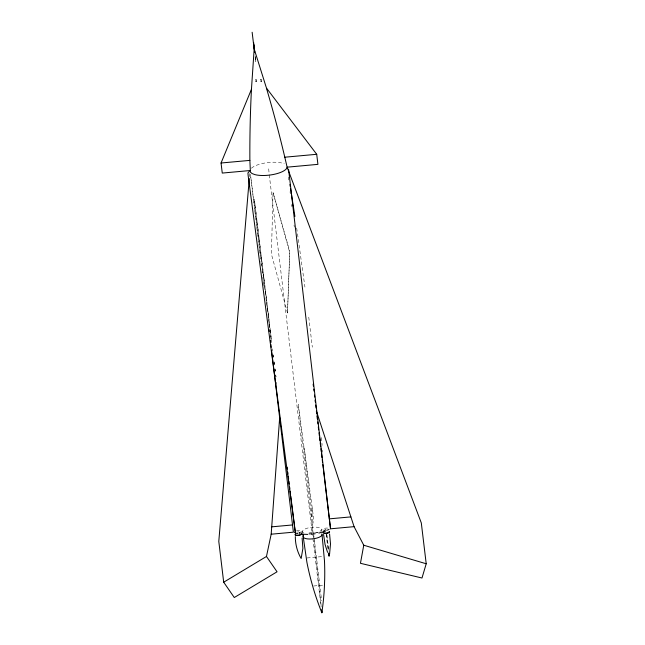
<?xml version="1.0" encoding="UTF-8"?>
<svg xmlns="http://www.w3.org/2000/svg" width="645" height="645" viewBox="0 0 645 645"><rect width="100%" height="100%" fill="white"/><g stroke="black" fill="none" stroke-linecap="round" stroke-linejoin="round"><path stroke-width="0.48" stroke-dasharray="3.23 2.42" d="M287.501 312.97L289.718 252.526L273.012 192.347L271.424 254.203L287.501 312.97L289.766 251.365L273.012 192.347M249.47 176.561L249.72 173.553M311.221 517.016L312.39 507.905M311.962 530.488L313.583 517.846L298.24 404.318L313.672 537.89M324.064 530.537L325.677 529.247M297.248 532.109L298.425 531.851L300.207 532.851M255.315 79.907L256.339 79.674L256.25 81.464A3.281 1.105 -6.8 0 1 255.855 81.552L255.654 79.867A3.281 1.105 -6.8 0 0 256.049 79.778L256.347 79.682M255.517 81.601L256.541 81.367M260.556 79.319L260.782 79.287A2.983 1.008 -6.8 0 1 261.128 79.303L261.33 81.415A2.983 1.008 -6.8 0 1 260.983 81.391L260.733 79.335A2.983 1.008 -6.8 0 0 261.08 79.351L261.378 79.343M260.749 81.367L261.031 81.343A2.983 1.008 -6.8 0 1 261.378 81.359L261.604 81.383M268.707 168.837L269.142 173.852M307.028 557.965L323.314 556.482M313.655 585.999L323.492 585.104M255.759 61.759L255.396 56.889M313.002 532.351L313.672 534.931M296.676 228.04L297.377 232.877M297.514 233.845L304.94 287.098M273.278 355.5L273.52 357.443M274.133 362.313L274.375 364.264M274.98 369.133L275.221 371.077M275.713 374.971L275.955 376.922M269.126 323.33L250.478 174.537L260.894 261.499M269.247 324.33L271.126 339.31M274.883 369.271L275.133 371.27M276.512 382.251L276.761 384.251M271.222 338.947L254.332 198.918L271.948 343.858M272.553 348.856L272.795 350.856M273.286 354.855L273.528 356.854M274.133 361.853L274.496 364.852M274.988 368.851L275.23 370.851M275.713 374.85L275.955 376.849M288.291 176.996L288.646 179.947M290.065 191.75L290.298 193.718M291.596 204.538L291.83 206.505M294.056 225.041L294.297 227.032M326.572 534.165L328.595 550.999M326.152 534.181L327.934 549.04M321.428 529.626L321.637 531.343M260.782 79.287L261.031 81.343M312.994 522.402L304.319 447.832M314.05 537.438L313.809 535.463L312.583 535.632L312.817 537.591M314.171 538.43L321.645 600.721M255.17 56.075L255.896 61.718M255.146 56.905L255.807 61.727M269.263 174.851L312.478 534.778M312.93 538.575L321.137 606.921M255.88 79.754L256.081 81.439M302.497 531.351L302.699 533.068M301.223 531.464L301.521 533.979M261.015 262.499L261.491 266.482M262.088 271.456L262.33 273.448M262.805 277.431L263.168 280.414M263.402 282.389L263.878 286.307M308.762 317.147L312.325 347.22M313.986 540.51L314.558 545.339A308.165 24.599 84.8 0 1 321.154 605.881M321.476 437.568L322.129 445.348M322.54 450.21L322.702 452.161M299.111 533.254A2.878 0.976 -6.8 0 1 299.788 533.294M325.556 529.231A3.596 0.726 87.4 0 1 325.709 529.198M326.95 535.116A62.718 5.007 84.8 0 1 328.708 550.975M308.955 533.02A9.538 3.217 -6.8 0 1 317.679 532.359M251.373 168.24A18.705 6.313 -6.8 0 1 266.933 162.693A18.705 6.313 -6.8 0 1 284.227 163.782M303.553 532.875A9.538 3.217 -6.8 0 1 312.382 527.207A9.538 3.217 -6.8 0 1 319.952 531.383M318.356 532.198A9.538 3.217 -6.8 0 1 316.332 532.899M296.434 530.932A3.298 1.113 -6.8 0 1 300.852 530.94A3.298 1.113 -6.8 0 1 299.457 532.601M325.83 530.351A3.298 1.113 -6.8 0 1 322.855 529.206A3.298 1.113 -6.8 0 1 327.741 528.078M299.24 533.109A3.298 1.113 -6.8 0 1 300.014 533.149"/><path stroke-width="0.97" d="M316.631 413.018L316.389 411.034L354.073 526.659L363.756 545.227L360.45 563.303L421.991 578.017L426.208 563.77L421.306 522.95L287.114 167.168L284.8 157.211A1436.278 1347.074 7.3 0 0 266.385 87.97L316.711 154.3L317.921 164.362L287.114 167.168A18.705 6.313 -6.8 0 1 274.883 174.158A18.705 6.313 -6.8 0 1 254.831 174.602L252.05 173.537L250.397 172.151L249.873 160.387A1436.278 1347.074 7.3 0 1 251.445 89.324L254.219 48.141M249.301 178.56L218.792 541.389L223.694 582.209L234.28 597.528L277.052 571.793L266.466 556.474L271.182 534.205L279.656 417.75M329.587 553.974L330.498 543.961L329.579 533.915M297.942 533.713L295.41 533.044L248.115 175.263L247.938 172.973L249.978 170.546L222.259 173.07L221.05 163.008L251.445 89.324M223.694 582.209L266.466 556.474M253.614 42.433L254.694 52.1M325.483 531.206L318.872 533.076M311.487 534.189L315.22 533.738M221.05 163.008L249.873 160.387M284.8 157.211L316.711 154.3M329.337 518.854L350.888 516.895M271.722 526.844L292.524 524.949M271.182 534.205L293.394 532.181L271.553 350.275M323.419 469.552L330.53 528.803L354.073 526.659M329.055 554.523A62.718 5.007 84.8 0 1 329.192 555.95L328.765 555.966L328.41 552.999M307.786 534.415L300.909 534.173M363.756 545.227L426.208 563.77M327.563 552.305L325.056 544.453L323.572 534.455M295.321 536.6C295.289 544.243 297.289 551.902 301.159 558.497L302.9 548.347L302.118 538.051M266.216 87.317L254.13 48.818L252.139 32.25M289.919 184.551L290.234 186.478M290.548 188.413L294.91 216.438M322.048 534.769L324.475 560.771A308.165 289.025 7.3 0 1 324.653 580.323L324.403 586.837A308.165 289.025 7.3 0 1 321.839 612.75A308.165 289.025 7.3 0 1 313.172 587.861L311.382 581.532A308.165 289.025 7.3 0 1 306.915 562.367L302.803 533.923M287.146 467.133L287.396 469.133M287.775 472.124L288.025 474.123M288.275 476.123L288.654 479.114M288.904 481.114L289.274 484.113M289.653 487.104L289.903 489.103M290.153 491.103L290.524 494.094M290.774 496.094L295.41 533.044M313.156 384.106L313.397 386.097M313.752 389.088L313.994 391.088M314.478 395.079L314.712 397.07M315.074 400.061L315.308 402.053M315.671 405.052L316.034 408.043M316.985 415.993L317.34 418.968M317.703 421.943L317.937 423.926M318.299 426.901L318.654 429.876M319.009 432.86L319.364 435.835M319.606 437.818L319.96 440.793M320.202 442.776L320.678 446.743M320.92 448.726L321.275 451.702M321.508 453.685L321.984 457.66M322.226 459.643L322.581 462.618M322.822 464.602L323.298 468.568M328.95 553.966L329.192 555.95M321.492 609.839L321.839 612.75A308.165 24.599 84.8 0 0 321.645 610.783M269.062 329.514L269.296 331.49M270.368 340.391L270.602 342.366M270.844 344.341L271.198 347.308M288.573 169.272L330.53 528.803M253.775 44.505L253.993 47.706M301.038 533.77A2.878 0.976 -6.8 0 1 298.119 535.269A2.878 0.976 -6.8 0 1 295.523 534.278M329.111 531.682A2.862 0.968 -6.8 0 1 327.644 532.907M326.95 533.068A2.862 0.968 -6.8 0 1 323.5 532.439M321.831 533.947A9.538 3.217 -6.8 0 1 312.156 538.914A9.538 3.217 -6.8 0 1 303.545 535.616M311.543 533.77A9.538 3.217 -6.8 0 1 309.108 533.883M295.523 532.778A3.298 1.113 -6.8 0 1 294.741 532.351M329.103 529.222A3.298 1.113 -6.8 0 1 326.684 530.238M301.449 533.697A3.298 1.113 -6.8 0 1 298.103 535.415A3.298 1.113 -6.8 0 1 295.12 534.27M329.248 531.359A3.298 1.113 -6.8 0 1 326.193 533.318A3.298 1.113 -6.8 0 1 323.572 531.875"/></g></svg>
